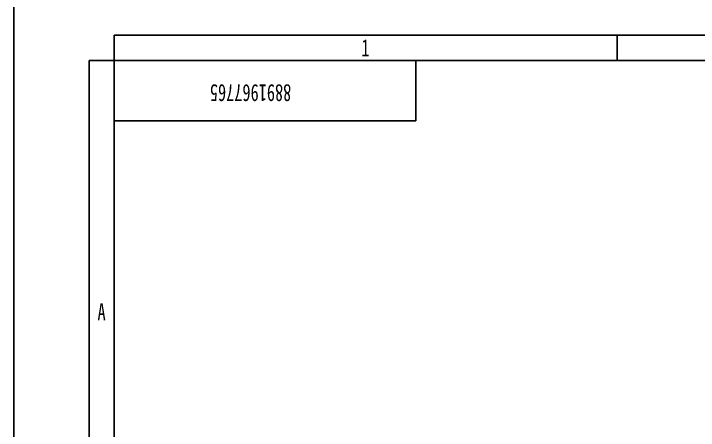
# Model space of a CAD drawing. Header units: inches. Extents: x 47316 to 59086, y 3141 to 11743.
# Drawn here: x 50262.9 to 50399.1, y 5061.1 to 5144 of the extents above; entities that cross this region are included whole.
import ezdxf

# ---------------------------------------------------------------- set-up
doc = ezdxf.new("R2010")
doc.units = ezdxf.units.IN
doc.header["$MEASUREMENT"] = 0
doc.layers.add('_BLACK_HOLE', color=7, linetype='Continuous')
doc.styles.add('MtX_SimSun', font='')
doc.styles.get("Standard").update_dxf_attribs({"font": ''})
doc.styles.get('MtX_SimSun').set_extended_font_data('SimSun')
doc.styles.get('Standard').set_extended_font_data('SimSun')

msp = doc.modelspace()

# ---------------------------------------------------------------- linework, layer by layer
at = {"layer": '_BLACK_HOLE', "lineweight": -3}
for p, q in [((50262.93, 5154.67), (50262.93, 4313.67)), ((50282.93, 5134.67), (50282.93, 5139.67)), ((50282.93, 5139.67), (52025.93, 5139.67)), ((50382.93, 5134.67), (50382.93, 5139.67)), ((50277.93, 5134.67), (50277.93, 4881.84)), ((50282.93, 5134.67), (50277.93, 5134.67)), ((50282.93, 5134.67), (50282.93, 5122.67)), ((50282.93, 5134.67), (50282.93, 4334.67)), ((50282.93, 5134.67), (52025.93, 5134.67)), ((50342.93, 5134.67), (50342.93, 5122.67)), ((50342.93, 5122.67), (50282.93, 5122.67))]:
    msp.add_line(p, q, dxfattribs=at)

# ---------------------------------------------------------------- texts
at = {"layer": '_BLACK_HOLE', "lineweight": -3, "style": 'MtX_SimSun', "width": 0.7}
for s, p in [('1', (50332.06, 5135.47)), ('A', (50279.6, 5082.97))]:
    msp.add_text(s, height=3.4, dxfattribs=at).set_placement(p)
at = {"layer": '_BLACK_HOLE', "lineweight": -2, "width": 0.7}
msp.add_text('8891967765', height=3.4, rotation=180, dxfattribs=at).set_placement((50318.14, 5129.89))

doc.saveas('drawing.dxf')
